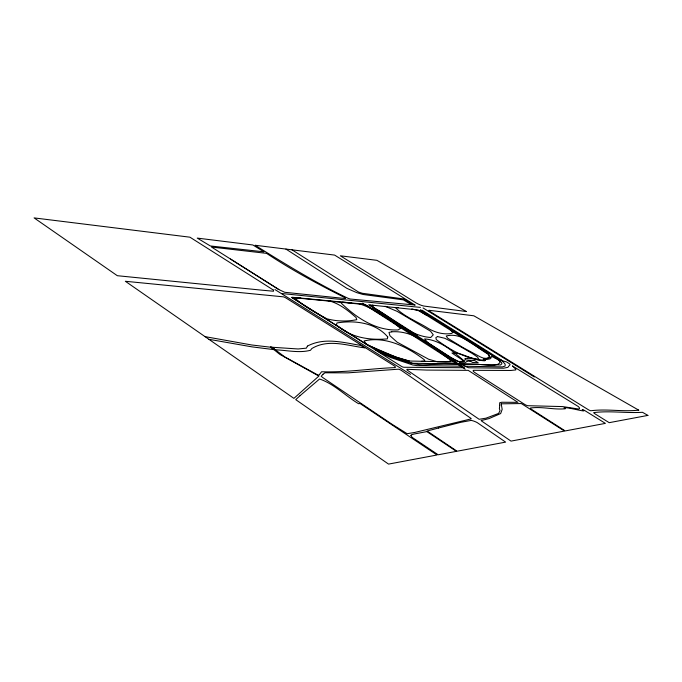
<?xml version="1.0" encoding="UTF-8"?>
<svg xmlns="http://www.w3.org/2000/svg" width="682" height="682" viewBox="0 0 682 682"><rect width="100%" height="100%" fill="white"/><g stroke="black" fill="none" stroke-linecap="round" stroke-linejoin="round"><path stroke-width="1.02" d="M501.219 403.821L521.329 403.556L564.483 431.067L511.014 441.109L481.577 421.016A1.696 0.469 25.9 0 1 481.842 420.376L489.028 418.578L500.656 413.565L502.165 409.37L501.202 403.829M263.738 251.803L210.38 245.972L197.243 238.095L252.877 244.983L263.789 251.718M421.323 361.358L424.86 361.025L424.221 359.678C407.418 346.865 385.569 335.894 364.077 340.949L366.2 343.975C379.874 351 394.196 357.266 409.149 361.017L455.397 361.972L415.312 335.859L364.921 304.581L291.93 297.497L368.169 345.297L396.216 357.189L409.328 361.017M467.528 358.306L465.601 358.459A29.761 6.871 25.3 0 0 465.286 358.519L464.732 359.005L465.687 359.943L474.8 360.599L478.252 362.824L472.481 362.423L470.716 361.281A9.412 2.157 24.9 0 1 470.546 361.272L470.196 361.238M486.249 359.218L486.829 359.226M398.459 307.582L395.466 307.582C404.486 317.011 417.844 321.691 428.782 328.758C435.687 332.586 443.522 334.76 451.424 333.489L452.891 332.56L450.7 330.284M486.931 359.226L488.474 359.15A36.035 7.886 24.7 0 0 489.173 359.03L490.179 358.741A19.156 4.194 25 0 0 490.665 358.468L490.818 358.255A19.855 4.356 24.9 0 0 490.904 357.743L490.878 357.411M485.217 360.531A7.084 1.577 25.1 0 1 484.032 360.667L484.084 360.701M483.956 360.701L483.044 360.659A27.826 6.172 24.8 0 1 480.529 360.369L474.561 359.082A31.739 7.323 25.4 0 0 473.76 358.911L472.37 358.664M300.839 298.153L294.752 297.957C304.095 306.636 315.732 312.706 326.891 318.784C336.55 321.393 346.993 321.708 356.771 319.662L356.047 317.531C348.059 310.506 339.363 303.464 328.852 300.813M420.248 310.139L422.329 310.344L501.492 360.07L498.38 359.184L420.248 310.139L483.299 349.457A122.794 29.249 24.3 0 1 495.592 357.598L499.463 360.991L499.949 362.739L498.099 364.188L494.365 365.185A73.025 16.018 24.4 0 1 486.624 365.16L485.277 365.023A240.789 59.061 28.1 0 0 474.783 364.179A395.654 98.302 29.9 0 0 465.15 364.052L443.897 363.907L422.968 364.896A47.254 11.671 24 0 1 418.279 364.503L408.578 362.551A41.142 10.213 24 0 1 399.678 359.84L390.053 356.2A60.86 14.833 24 0 1 378.058 350.949L375.68 349.823L381.212 353.225L390.65 357.538L412.653 364.955L416.975 365.637L462.038 366.208L458.551 364.026L412.337 363.259L397.188 358.877L375.68 349.823M351.06 302.953L342.705 302.126L341.171 303.072C356.371 317.812 376.021 330.94 398.083 329.943L400.513 328.443C388.723 317.727 374.452 308.767 359.235 303.771M282.041 293.558L420.419 307.394M470.017 361.213C465.729 360.13 465.653 364.657 460.58 362.875A69.564 15.908 24.1 0 1 459.37 362.815L463.257 365.185A7.519 1.765 25 0 0 468.679 367.769L503.555 368.203L507.621 367.393A23.418 5.132 25.1 0 0 508.465 366.532L509.974 364.853A4.68 1.014 25.4 0 0 509.122 363.557L506.47 361.903L499.122 359.806M205.043 336.635L251.76 344.981L270.95 347.257L273.857 349.619L251.973 346.865L208.88 339.304M411.851 308.912L418.825 310.796L426.165 315.007M385.023 306.244L397.146 311.367L430.555 331.213L433.275 334.828L430.726 337.488C408.365 335.996 392.286 317.147 373.216 307.633L372.739 305.025M490.869 357.351L490.835 357.061A16.837 3.657 25.4 0 1 490.878 356.618L492.157 356.618L495.285 358.178M495.166 358.11L495.226 358.144A4.041 0.878 25.2 0 0 498.951 359.806M278.819 289.535L284.718 292.288L345.467 298.571A3.401 0.767 23.2 0 0 344.129 297.292C317.582 283.959 291.35 269.808 266.568 253.363L211.514 247.055L278.819 289.535L230.49 259.032M423.062 307.94L534.347 376.976M274.94 289.552L410.53 374.401M292.007 249.825L358.536 292.041L362.287 293.277L403.906 298.98L412.525 304.487L410.854 304.308L403.343 299.858L363.071 294.479L356.805 292.663L346.916 288.367L285.92 249.066M419.08 338.255L366.37 305.289A2.754 0.614 23.5 0 0 363.48 304.121L291.998 297.258A1.927 0.469 22.5 0 0 292.263 297.829L401.519 366.405A2.14 0.563 24.3 0 0 404.111 367.274L464.459 367.734L426.097 342.816M369.968 305.059L417.12 335.186M362.44 303.243L465.226 369.141M499.224 359.832L501.645 362.764L501.901 363.753L500.579 364.955L461.919 364.111L465.456 366.26L502.557 366.882L505.149 366.038L505.132 364.197L502.14 360.667M485.132 359.789L485.209 360.028A9.403 2.106 25.1 0 1 485.243 360.446M467.596 358.348A44.688 10.349 25.5 0 1 472.319 358.63M485.021 359.499A7.289 1.62 25.2 0 1 486.343 359.278M273.55 290.165L273.482 291.231L262.374 290.225L117.304 275.698L34.1 217.899L189.937 237.191L273.55 290.165M483.743 358.903L483.666 359.934C472.114 361.128 463.214 352.219 451.936 353.02L464.254 361.23L458.116 361.571L456.173 360.829L368.655 304.803L418.057 309.96L487.161 353.106L489.386 355.475L489.156 357.931L483.743 358.903M499.753 405.253L499.386 408.637L500.008 410.666L498.619 413.42L486.096 418.151L479.148 419.294L407.094 370.036A2.737 0.716 24.4 0 1 407.435 369.312L426.855 370.079L468.21 370.36L517.936 402.346L501.722 402.252L499.633 402.815L499.753 405.253M410.939 435.5L412.116 437.358L438.168 454.783L456.411 451.356L426.855 431.612L414.324 433.982L411.434 434.707L410.939 435.5M387.751 336.959L387.35 338.877C369.175 340.463 350.326 337.513 336.405 324.896L336.959 322.953C354.546 320.037 375.646 322.586 387.751 336.959M322.978 374.273L321.196 376.268L322.791 377.581L391.766 424.102L407.154 433.701L414.801 432.439L470.947 418.944A1.748 0.486 25.7 0 0 470.546 418.057L401.613 370.582A2.566 0.682 24.3 0 0 397.725 369.235L347.973 372.858L325.016 372.781L322.978 374.273M307.42 346.098L306.371 348.152L298.136 348.971L272.041 347.249L275.349 349.815C287.003 350.233 299.023 353.302 310.498 350.275L311.819 348.545C328.374 338.536 347.104 345.706 364.785 347.854L360.931 345.459C343.029 342.5 324.427 337.079 307.42 346.098M512.549 366.004L515.242 368.681A6.752 1.475 25.4 0 1 515.763 369.934L510.869 370.471L473.879 370.309A5.439 1.287 25.2 0 0 475.448 372.977L524.773 404.443A2.839 0.691 26.1 0 0 528.448 405.722L562.616 406.583L578.276 408.961A9.181 2.037 26.4 0 0 578.251 406.498L512.549 366.004M319.278 374.742L318.375 375.296L284.735 356.882L271.589 346.985L270.549 346.891L279.782 354.367L318.878 376.072L293.916 398.373L125.343 281.274L283.482 296.849A3.7 0.912 22.4 0 1 286.065 298.051L393.616 365.433A4.203 1.117 24.2 0 1 394.682 367.632C370.224 368.57 346.175 372.594 321.614 371.75L319.278 374.742M464.144 360.906L463.155 362.151L458.926 361.588L450.018 357.274L427.81 342.696L424.588 338.92C439.958 339.968 452.899 351.264 464.144 360.906M300.02 395.696L295.741 399.635L388.544 464.101L437.009 454.996L360.079 403.539L358.57 403.718C345.416 395.884 334.265 384 319.577 378.996L300.02 395.696M582.283 409.66C590.382 413.727 566.29 406.361 564.005 407.913L565.335 408.765C553.784 409.942 542.531 406.455 530.971 407.938A3.742 0.912 26.2 0 0 530.732 408.842L565.216 430.93L605.394 423.386L584.5 410.385L582.283 409.66M414.997 305.025L350.258 299.023A3.981 0.887 23.3 0 1 346.959 297.778C315.152 282.425 285.016 263.951 255.094 245.256L334.615 255.094L414.997 305.025M437.529 336.55L435.849 337.624L436.352 339.687C448.978 348.817 462.976 357.675 478.841 359.243L477.477 357.01L472.251 353.481L454.911 343.447L444.809 338.289L437.529 336.55M489.523 357.155L487.016 358.4L483.512 358.152L480.426 356.967L463.044 347.59L447.665 338.195L446.233 336.004C462.447 331.759 475.431 347.351 488.44 354.299L489.523 357.155M438.483 428.015L427.111 431.015L457.076 451.228L505.626 442.115L477.153 422.567A7.357 2.055 25.8 0 0 471.134 420.419L460.827 422.311L438.483 428.015M391.792 331.802L389.004 332.432L389.925 335.715L397.12 342.159L428.611 359.226L437.486 361.818L445.67 362.031L450.649 361.673L449.523 359.312C432.277 347.138 414.52 330.19 391.792 331.802M647.9 415.406L609.188 422.67L595.301 414.034A3.419 0.75 26.7 0 1 593.724 412.601C609.989 410.573 626.119 413.326 642.47 412.295L647.9 415.406M638.71 410.146C622.794 411.962 606.852 408.663 590.885 410.752A2.242 0.486 26.6 0 1 588.285 409.669L430.069 311.555A2.779 0.563 24.2 0 1 429.234 310.319L473.828 315.792L638.71 410.146M466.317 311.503L424.63 306.15A6.777 1.364 24.1 0 1 416.293 303.03L340.335 255.801L376.899 260.328L466.317 311.503"/></g></svg>
